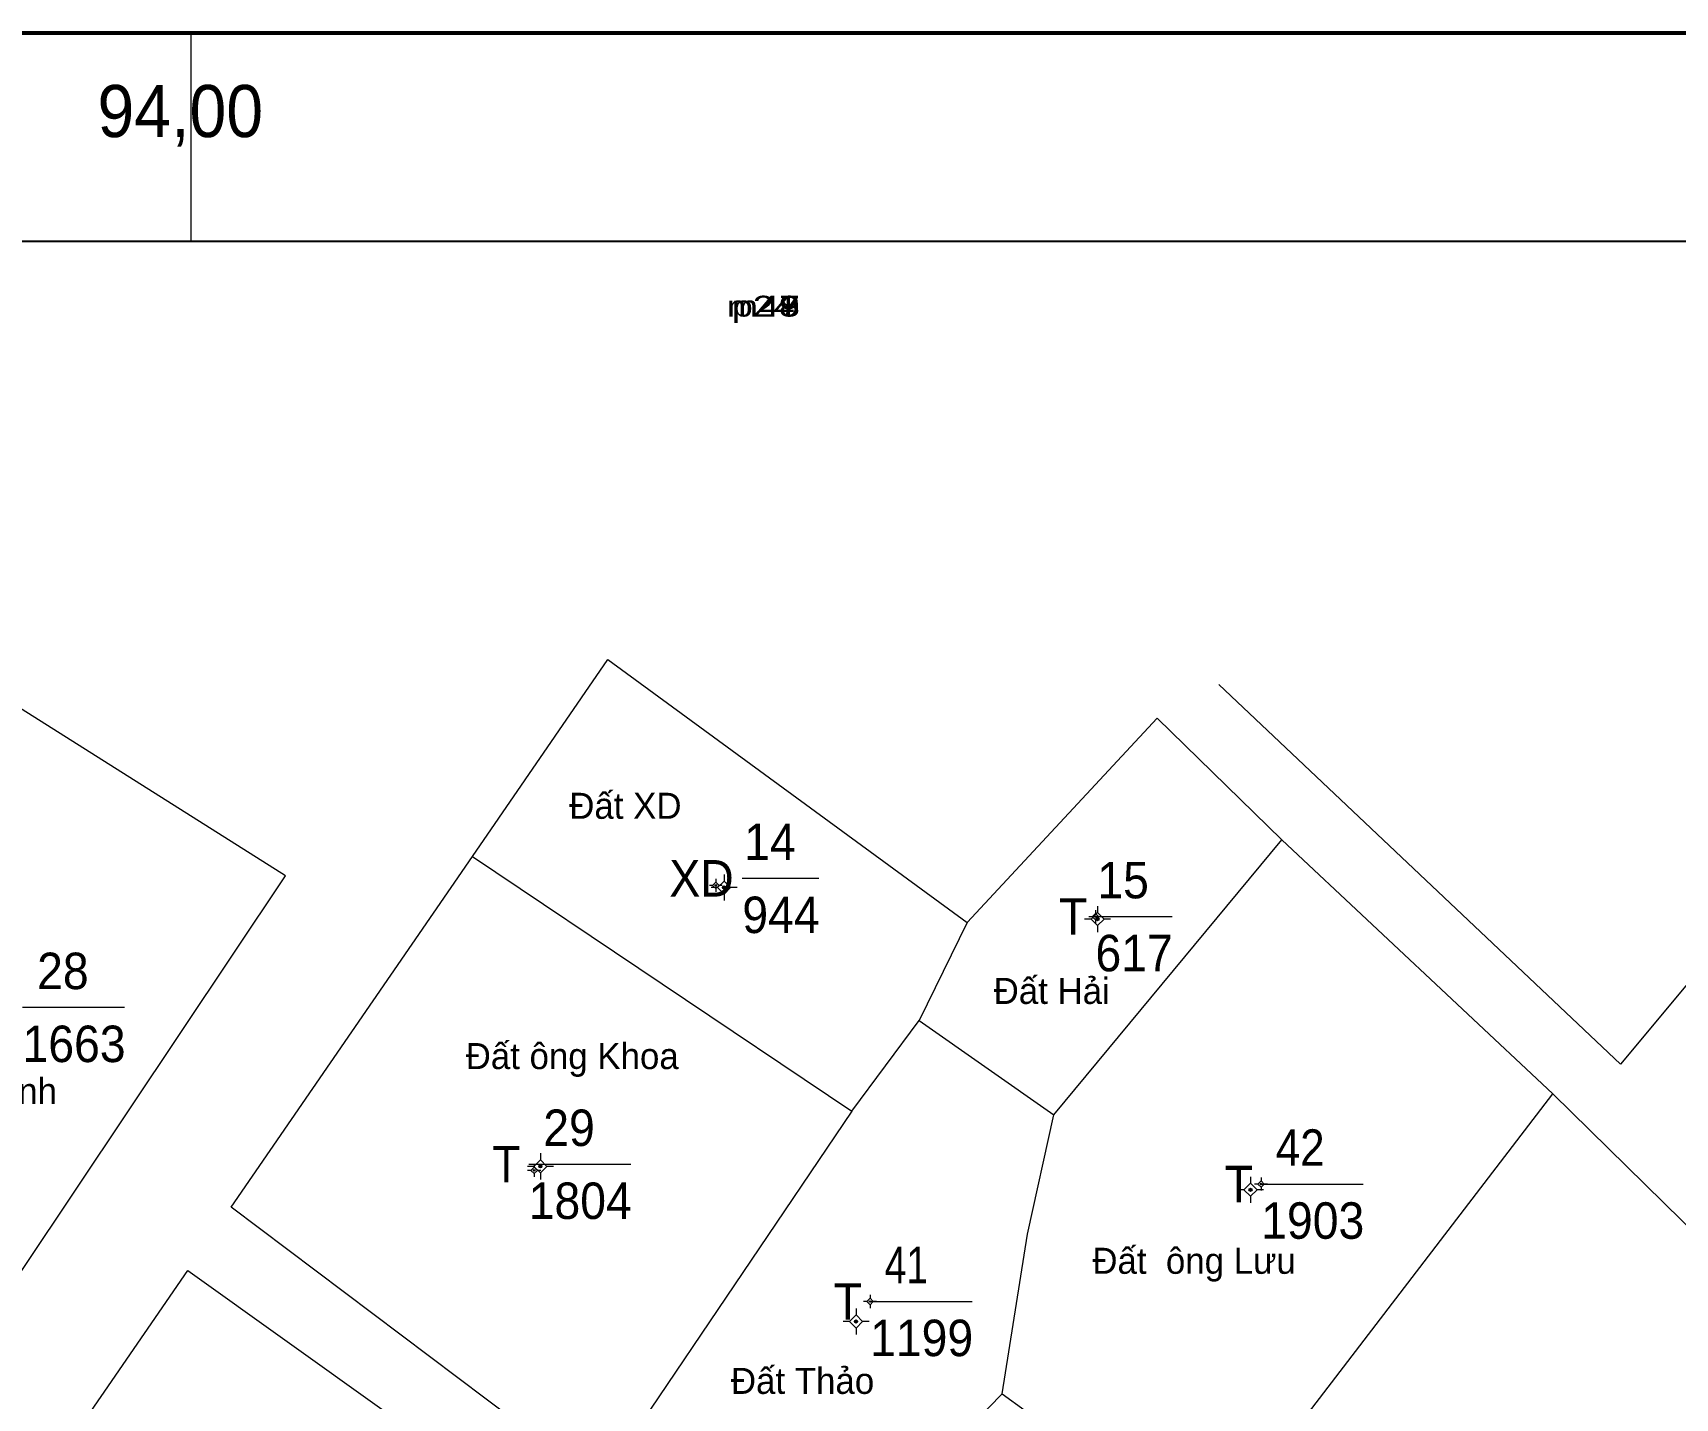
# Model space of a CAD drawing. Header units: metres. Extents: x 398630 to 399770, y 48498 to 49842.
# Drawn here: x 399384.8 to 399542.4, y 49639 to 49770 of the extents above; entities that cross this region are included whole.
import ezdxf
from ezdxf.enums import TextEntityAlignment as Align

# ---------------------------------------------------------------- set-up
doc = ezdxf.new("R2010")
doc.units = ezdxf.units.M
doc.header["$LTSCALE"] = 1.4
for name, color, linetype, lineweight in [('11', 7, 'Continuous', 13), ('15', 7, 'Continuous', 13), ('22', 7, 'Continuous', 13), ('51', 7, 'Continuous', 13), ('63', 7, 'Continuous', 13)]:
    doc.layers.add(name, color=color, linetype=linetype, lineweight=lineweight)
doc.layers.add('2', color=7, linetype='Continuous')

msp = doc.modelspace()

# ---------------------------------------------------------------- hatches: boundary and pattern name
at = {"layer": '11'}
for points in [[(399451.279, 49688.005, 1), (399450.979, 49688.005, 1)], [(399451.279, 49688.005, 1), (399450.979, 49688.005, 1)], [(399487.111, 49684.976, 1), (399486.811, 49684.976, 1)], [(399487.111, 49684.976, 1), (399486.811, 49684.976, 1)], [(399433.656, 49661.263, 1), (399433.356, 49661.263, 1)], [(399433.656, 49661.263, 1), (399433.356, 49661.263, 1)], [(399501.796, 49659.011, 1), (399501.496, 49659.011, 1)], [(399501.796, 49659.011, 1), (399501.496, 49659.011, 1)], [(399463.946, 49646.371, 1), (399463.646, 49646.371, 1)], [(399463.946, 49646.371, 1), (399463.646, 49646.371, 1)]]:
    msp.add_hatch(color=256, dxfattribs=at).paths.add_polyline_path(points)
at = {"layer": '51'}
for points in [[(399450.415, 49688.21, 1), (399450.265, 49688.21, 1)], [(399450.415, 49688.21, 1), (399450.265, 49688.21, 1)], [(399450.415, 49688.21, 1), (399450.265, 49688.21, 1)], [(399450.415, 49688.21, 1), (399450.265, 49688.21, 1)], [(399486.845, 49685.21, 1), (399486.695, 49685.21, 1)], [(399486.845, 49685.21, 1), (399486.695, 49685.21, 1)], [(399486.845, 49685.21, 1), (399486.695, 49685.21, 1)], [(399486.845, 49685.21, 1), (399486.695, 49685.21, 1)], [(399432.985, 49660.87, 1), (399432.835, 49660.87, 1)], [(399432.985, 49660.87, 1), (399432.835, 49660.87, 1)], [(399432.985, 49660.87, 1), (399432.835, 49660.87, 1)], [(399432.985, 49660.87, 1), (399432.835, 49660.87, 1)], [(399502.735, 49659.56, 1), (399502.585, 49659.56, 1)], [(399502.735, 49659.56, 1), (399502.585, 49659.56, 1)], [(399502.735, 49659.56, 1), (399502.585, 49659.56, 1)], [(399502.735, 49659.56, 1), (399502.585, 49659.56, 1)], [(399465.215, 49648.29, 1), (399465.065, 49648.29, 1)], [(399465.215, 49648.29, 1), (399465.065, 49648.29, 1)], [(399465.215, 49648.29, 1), (399465.065, 49648.29, 1)], [(399465.215, 49648.29, 1), (399465.065, 49648.29, 1)]]:
    msp.add_hatch(color=256, dxfattribs=at).paths.add_polyline_path(points)

# ---------------------------------------------------------------- linework, layer by layer
at = {"layer": '11'}
for p, q in [((399450.5, 49688), (399449.88, 49688)), ((399450.5, 49688), (399449.88, 49688)), ((399451.13, 49689.25), (399451.13, 49688.63)), ((399451.13, 49689.25), (399451.13, 49688.63)), ((399452.38, 49688), (399451.75, 49688)), ((399452.38, 49688), (399451.75, 49688)), ((399451.13, 49687.38), (399451.13, 49686.75)), ((399451.13, 49687.38), (399451.13, 49686.75)), ((399486.34, 49684.98), (399485.71, 49684.98)), ((399486.34, 49684.98), (399485.71, 49684.98)), ((399486.96, 49686.23), (399486.96, 49685.6)), ((399486.96, 49686.23), (399486.96, 49685.6)), ((399488.21, 49684.98), (399487.59, 49684.98)), ((399488.21, 49684.98), (399487.59, 49684.98)), ((399486.96, 49684.35), (399486.96, 49683.73)), ((399486.96, 49684.35), (399486.96, 49683.73)), ((399432.88, 49661.26), (399432.26, 49661.26)), ((399432.88, 49661.26), (399432.26, 49661.26)), ((399433.51, 49662.51), (399433.51, 49661.89)), ((399433.51, 49662.51), (399433.51, 49661.89)), ((399434.76, 49661.26), (399434.13, 49661.26)), ((399434.76, 49661.26), (399434.13, 49661.26)), ((399433.51, 49660.64), (399433.51, 49660.01)), ((399433.51, 49660.64), (399433.51, 49660.01)), ((399501.65, 49660.26), (399501.65, 49659.64)), ((399501.65, 49660.26), (399501.65, 49659.64)), ((399501.02, 49659.01), (399500.4, 49659.01)), ((399501.02, 49659.01), (399500.4, 49659.01)), ((399501.65, 49658.39), (399501.65, 49657.76)), ((399501.65, 49658.39), (399501.65, 49657.76)), ((399502.9, 49659.01), (399502.27, 49659.01)), ((399502.9, 49659.01), (399502.27, 49659.01)), ((399463.8, 49647.62), (399463.8, 49647)), ((399463.8, 49647.62), (399463.8, 49647)), ((399463.17, 49646.37), (399462.55, 49646.37)), ((399463.17, 49646.37), (399462.55, 49646.37)), ((399463.8, 49645.75), (399463.8, 49645.12)), ((399463.8, 49645.75), (399463.8, 49645.12)), ((399465.05, 49646.37), (399464.42, 49646.37)), ((399465.05, 49646.37), (399464.42, 49646.37))]:
    msp.add_line(p, q, dxfattribs=at)
for points in [[(399451.13, 49688.63), (399450.5, 49688), (399451.13, 49687.38), (399451.75, 49688)], [(399451.13, 49688.63), (399450.5, 49688), (399451.13, 49687.38), (399451.75, 49688)], [(399486.96, 49685.6), (399486.34, 49684.98), (399486.96, 49684.35), (399487.59, 49684.98)], [(399486.96, 49685.6), (399486.34, 49684.98), (399486.96, 49684.35), (399487.59, 49684.98)], [(399433.51, 49661.89), (399432.88, 49661.26), (399433.51, 49660.64), (399434.13, 49661.26)], [(399433.51, 49661.89), (399432.88, 49661.26), (399433.51, 49660.64), (399434.13, 49661.26)], [(399501.65, 49659.64), (399501.02, 49659.01), (399501.65, 49658.39), (399502.27, 49659.01)], [(399501.65, 49659.64), (399501.02, 49659.01), (399501.65, 49658.39), (399502.27, 49659.01)], [(399463.8, 49647), (399463.17, 49646.37), (399463.8, 49645.75), (399464.42, 49646.37)], [(399463.8, 49647), (399463.17, 49646.37), (399463.8, 49645.75), (399464.42, 49646.37)]]:
    msp.add_lwpolyline(points, close=True, dxfattribs=at)
for centre in [(399451.129, 49688.005), (399451.129, 49688.005), (399486.961, 49684.976), (399486.961, 49684.976), (399433.506, 49661.263), (399433.506, 49661.263), (399501.646, 49659.011), (399501.646, 49659.011), (399463.796, 49646.371), (399463.796, 49646.371)]:
    msp.add_circle(centre, 0.15, dxfattribs=at)
at = {"layer": '15'}
for p, q in [((399452.88, 49688.89), (399460.23, 49688.89)), ((399486.77, 49685.22), (399494.12, 49685.22)), ((399383.81, 49676.52), (399393.61, 49676.52)), ((399432.38, 49661.46), (399442.18, 49661.46)), ((399502.67, 49659.56), (399512.47, 49659.56)), ((399465.14, 49648.3), (399474.94, 49648.3))]:
    msp.add_line(p, q, dxfattribs=at)
at = {"layer": '22'}
for p, q in [((399482.77, 49666.2), (399504.66, 49692.58)), ((399504.66, 49692.58), (399530.66, 49668.22)), ((399426.98, 49690.99), (399463.4, 49666.54)), ((399474.45, 49684.64), (399469.85, 49675.26)), ((399463.4, 49666.54), (399469.85, 49675.26)), ((399469.85, 49675.26), (399482.77, 49666.2)), ((399463.4, 49666.54), (399439.19, 49630.75))]:
    msp.add_line(p, q, dxfattribs=at)
at = {"layer": '22', "lineweight": 25}
msp.add_lwpolyline([(399750, 49416.86), (399750, 48650), (398650, 48650), (398650, 49750), (399750, 49750), (399750, 49424.63)], dxfattribs=at)
at = {"layer": '22'}
for points in [[(399378.81, 49643.94), (399409.04, 49689.13), (399343.29, 49730.65), (399344.46, 49725.69)], [(399577.5, 49719.42), (399537.14, 49671.05), (399498.59, 49707.49)], [(399426.98, 49690.99), (399439.97, 49709.89), (399474.45, 49684.64)], [(399474.45, 49684.64), (399492.7, 49704.24), (399504.66, 49692.58)], [(399439.19, 49630.75), (399403.84, 49657.33), (399426.98, 49690.99)], [(399494.44, 49608.57), (399524.42, 49598.58), (399551.92, 49647.34), (399530.66, 49668.22)], [(399500.82, 49626.54), (399501.36, 49629.97), (399530.66, 49668.22)], [(399477.82, 49639.45), (399480.25, 49654.76), (399482.77, 49666.2)], [(399387.21, 49633.15), (399399.68, 49651.27), (399427.82, 49631.15)], [(399460.16, 49621.34), (399477.82, 49639.45), (399488.84, 49631.44), (399500.82, 49626.54), (399494.44, 49608.57)]]:
    msp.add_lwpolyline(points, dxfattribs=at)
at = {"layer": '51'}
for p, q in [((399450.03, 49688.21), (399449.72, 49688.21)), ((399450.03, 49688.21), (399449.72, 49688.21)), ((399450.03, 49688.21), (399449.72, 49688.21)), ((399450.03, 49688.21), (399449.72, 49688.21)), ((399450.34, 49688.84), (399450.34, 49688.52)), ((399450.34, 49688.84), (399450.34, 49688.52)), ((399450.34, 49688.84), (399450.34, 49688.52)), ((399450.34, 49688.84), (399450.34, 49688.52)), ((399450.34, 49687.9), (399450.34, 49687.58)), ((399450.34, 49687.9), (399450.34, 49687.58)), ((399450.34, 49687.9), (399450.34, 49687.58)), ((399450.34, 49687.9), (399450.34, 49687.58)), ((399450.96, 49688.21), (399450.65, 49688.21)), ((399450.96, 49688.21), (399450.65, 49688.21)), ((399450.96, 49688.21), (399450.65, 49688.21)), ((399450.96, 49688.21), (399450.65, 49688.21)), ((399486.46, 49685.21), (399486.14, 49685.21)), ((399486.46, 49685.21), (399486.14, 49685.21)), ((399486.46, 49685.21), (399486.14, 49685.21)), ((399486.46, 49685.21), (399486.14, 49685.21)), ((399486.77, 49685.84), (399486.77, 49685.52)), ((399486.77, 49685.84), (399486.77, 49685.52)), ((399486.77, 49685.84), (399486.77, 49685.52)), ((399486.77, 49685.84), (399486.77, 49685.52)), ((399486.77, 49684.9), (399486.77, 49684.58)), ((399486.77, 49684.9), (399486.77, 49684.58)), ((399486.77, 49684.9), (399486.77, 49684.58)), ((399486.77, 49684.9), (399486.77, 49684.58)), ((399487.4, 49685.21), (399487.08, 49685.21)), ((399487.4, 49685.21), (399487.08, 49685.21)), ((399487.4, 49685.21), (399487.08, 49685.21)), ((399487.4, 49685.21), (399487.08, 49685.21)), ((399432.91, 49661.5), (399432.91, 49661.18)), ((399432.91, 49661.5), (399432.91, 49661.18)), ((399432.91, 49661.5), (399432.91, 49661.18)), ((399432.91, 49661.5), (399432.91, 49661.18)), ((399432.6, 49660.87), (399432.28, 49660.87)), ((399432.6, 49660.87), (399432.28, 49660.87)), ((399432.6, 49660.87), (399432.28, 49660.87)), ((399432.6, 49660.87), (399432.28, 49660.87)), ((399432.91, 49660.56), (399432.91, 49660.24)), ((399432.91, 49660.56), (399432.91, 49660.24)), ((399432.91, 49660.56), (399432.91, 49660.24)), ((399432.91, 49660.56), (399432.91, 49660.24)), ((399433.54, 49660.87), (399433.22, 49660.87)), ((399433.54, 49660.87), (399433.22, 49660.87)), ((399433.54, 49660.87), (399433.22, 49660.87)), ((399433.54, 49660.87), (399433.22, 49660.87)), ((399502.35, 49659.56), (399502.04, 49659.56)), ((399502.35, 49659.56), (399502.04, 49659.56)), ((399502.35, 49659.56), (399502.04, 49659.56)), ((399502.35, 49659.56), (399502.04, 49659.56)), ((399502.66, 49660.18), (399502.66, 49659.87)), ((399502.66, 49660.18), (399502.66, 49659.87)), ((399502.66, 49660.18), (399502.66, 49659.87)), ((399502.66, 49660.18), (399502.66, 49659.87)), ((399503.28, 49659.56), (399502.97, 49659.56)), ((399503.28, 49659.56), (399502.97, 49659.56)), ((399503.28, 49659.56), (399502.97, 49659.56)), ((399503.28, 49659.56), (399502.97, 49659.56)), ((399502.66, 49659.25), (399502.66, 49658.94)), ((399502.66, 49659.25), (399502.66, 49658.94)), ((399502.66, 49659.25), (399502.66, 49658.94)), ((399502.66, 49659.25), (399502.66, 49658.94)), ((399465.14, 49648.92), (399465.14, 49648.6)), ((399465.14, 49648.92), (399465.14, 49648.6)), ((399465.14, 49648.92), (399465.14, 49648.6)), ((399465.14, 49648.92), (399465.14, 49648.6)), ((399464.83, 49648.29), (399464.52, 49648.29)), ((399464.83, 49648.29), (399464.52, 49648.29)), ((399464.83, 49648.29), (399464.52, 49648.29)), ((399464.83, 49648.29), (399464.52, 49648.29)), ((399465.14, 49647.98), (399465.14, 49647.66)), ((399465.14, 49647.98), (399465.14, 49647.66)), ((399465.14, 49647.98), (399465.14, 49647.66)), ((399465.14, 49647.98), (399465.14, 49647.66)), ((399465.76, 49648.29), (399465.45, 49648.29)), ((399465.76, 49648.29), (399465.45, 49648.29)), ((399465.76, 49648.29), (399465.45, 49648.29)), ((399465.76, 49648.29), (399465.45, 49648.29))]:
    msp.add_line(p, q, dxfattribs=at)
for points in [[(399450.34, 49688.52), (399450.03, 49688.21), (399450.34, 49687.9), (399450.65, 49688.21)], [(399450.34, 49688.52), (399450.03, 49688.21), (399450.34, 49687.9), (399450.65, 49688.21)], [(399450.34, 49688.52), (399450.03, 49688.21), (399450.34, 49687.9), (399450.65, 49688.21)], [(399450.34, 49688.52), (399450.03, 49688.21), (399450.34, 49687.9), (399450.65, 49688.21)], [(399486.77, 49685.52), (399486.46, 49685.21), (399486.77, 49684.9), (399487.08, 49685.21)], [(399486.77, 49685.52), (399486.46, 49685.21), (399486.77, 49684.9), (399487.08, 49685.21)], [(399486.77, 49685.52), (399486.46, 49685.21), (399486.77, 49684.9), (399487.08, 49685.21)], [(399486.77, 49685.52), (399486.46, 49685.21), (399486.77, 49684.9), (399487.08, 49685.21)], [(399432.91, 49661.18), (399432.6, 49660.87), (399432.91, 49660.56), (399433.22, 49660.87)], [(399432.91, 49661.18), (399432.6, 49660.87), (399432.91, 49660.56), (399433.22, 49660.87)], [(399432.91, 49661.18), (399432.6, 49660.87), (399432.91, 49660.56), (399433.22, 49660.87)], [(399432.91, 49661.18), (399432.6, 49660.87), (399432.91, 49660.56), (399433.22, 49660.87)], [(399502.66, 49659.87), (399502.35, 49659.56), (399502.66, 49659.25), (399502.97, 49659.56)], [(399502.66, 49659.87), (399502.35, 49659.56), (399502.66, 49659.25), (399502.97, 49659.56)], [(399502.66, 49659.87), (399502.35, 49659.56), (399502.66, 49659.25), (399502.97, 49659.56)], [(399502.66, 49659.87), (399502.35, 49659.56), (399502.66, 49659.25), (399502.97, 49659.56)], [(399465.14, 49648.6), (399464.83, 49648.29), (399465.14, 49647.98), (399465.45, 49648.29)], [(399465.14, 49648.6), (399464.83, 49648.29), (399465.14, 49647.98), (399465.45, 49648.29)], [(399465.14, 49648.6), (399464.83, 49648.29), (399465.14, 49647.98), (399465.45, 49648.29)], [(399465.14, 49648.6), (399464.83, 49648.29), (399465.14, 49647.98), (399465.45, 49648.29)]]:
    msp.add_lwpolyline(points, close=True, dxfattribs=at)
for centre in [(399450.34, 49688.21), (399450.34, 49688.21), (399450.34, 49688.21), (399450.34, 49688.21), (399486.77, 49685.21), (399486.77, 49685.21), (399486.77, 49685.21), (399486.77, 49685.21), (399432.91, 49660.87), (399432.91, 49660.87), (399432.91, 49660.87), (399432.91, 49660.87), (399502.66, 49659.56), (399502.66, 49659.56), (399502.66, 49659.56), (399502.66, 49659.56), (399465.14, 49648.29), (399465.14, 49648.29), (399465.14, 49648.29), (399465.14, 49648.29)]:
    msp.add_circle(centre, 0.075, dxfattribs=at)
at = {"layer": '63'}
msp.add_line((399400, 49750), (399400, 49770), dxfattribs=at)
at = {"layer": '63', "lineweight": 53}
msp.add_lwpolyline([(398630, 48630), (398630, 49770), (399770, 49770), (399770, 48630)], close=True, dxfattribs=at)

# ---------------------------------------------------------------- texts
at = {"layer": '15'}
for s, width, p in [('14', 0.95, (399453.05, 49690.64)), ('XD', 0.95, (399445.88, 49687.14)), ('15', 0.95, (399486.95, 49686.97)), ('944', 0.95, (399452.88, 49683.64)), ('T', 0.95, (399483.27, 49683.47)), ('617', 0.95, (399486.77, 49679.97)), ('28', 0.95, (399385.21, 49678.26)), ('1663', 0.95, (399383.81, 49671.26)), ('29', 0.95, (399433.78, 49663.21)), ('42', 0.9, (399504.07, 49661.31)), ('T', 0.95, (399428.88, 49659.71)), ('T', 0.95, (399499.17, 49657.81)), ('1804', 0.95, (399432.38, 49656.21)), ('1903', 0.95, (399502.67, 49654.31)), ('41', 0.8, (399466.54, 49650.05)), ('T', 0.95, (399461.64, 49646.55)), ('1199', 0.95, (399465.14, 49643.05))]:
    msp.add_text(s, height=3.5, dxfattribs=dict(at, width=width)).set_placement(p)
at = {"layer": '2'}
for s, p in [('Đất XD', (399441.66, 49694.6)), ('Đất Hải', (399482.57, 49676.84)), ('Đất ông Khoa', (399436.555, 49670.59)), ('Đất ông Bình', (399377.355, 49667.23)), ('Đất  ông Lưu', (399496.23, 49650.95)), ('Đất Thảo', (399458.66, 49639.43))]:
    msp.add_text(s, height=2.5, dxfattribs=at).set_placement(p, align=Align.CENTER)
at = {"layer": '63', "width": 0.95}
msp.add_text('94,00', height=5, dxfattribs=at).set_placement((399391, 49760))
at = {"layer": '63', "width": 1.35}
for s in ['m48  ', 'm49  ', 'm47  ', 'p24  ']:
    msp.add_text(s, height=2, dxfattribs=at).set_placement((399455.895, 49742.78), align=Align.CENTER)

doc.saveas('drawing.dxf')
